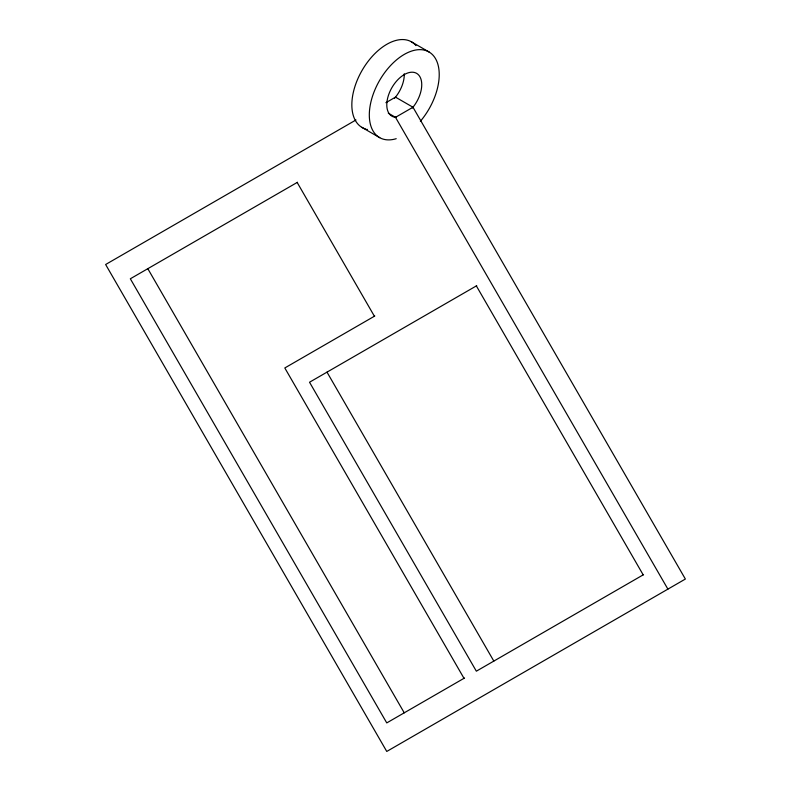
<?xml version="1.0" encoding="UTF-8"?>
<svg xmlns="http://www.w3.org/2000/svg" width="791" height="791" viewBox="0 0 791 791"><rect width="100%" height="100%" fill="white"/><g stroke="black" fill="none" stroke-linecap="round" stroke-linejoin="round"><path stroke-width="1.19" d="M355.98 119.965L105.628 264.51L386.759 751.45L685.372 579.042L412.981 107.24L395.5 97.145L385.889 102.701M388.302 113.172L395.5 117.325L412.981 107.24M297.535 182.246L130.337 278.778L386.759 722.915L464.544 678.006M374.815 315.995L284.809 367.963L464.001 678.322M476.716 285.699L309.528 382.231L476.35 671.183L643.548 574.652M411.3 41.745L429.295 52.137M361.764 127.302L379.759 137.693M395.5 117.325L667.901 589.137M476.35 285.907L643.182 574.859M297.169 182.454L374.4 316.232M326.999 372.136L493.831 661.098M147.818 268.693L404.241 712.82M396.469 117.325A24.719 14.268 -60 0 1 390.596 90.085A24.719 14.268 -60 0 1 417.757 74.146A24.719 14.268 -60 0 1 412.338 108.011M404.26 73.79A24.719 14.268 -60 0 1 394.531 98.302M365.6 129.002A49.428 28.535 -60 0 1 361.873 70.765A49.428 28.535 -60 0 1 414.237 43.831M414.682 44.237A49.428 28.535 -60 0 1 415.117 44.672M415.542 45.117A49.428 28.535 -60 0 1 415.947 45.581M367.39 129.447A49.428 28.535 -60 0 1 366.787 129.319M396.212 138.692A49.428 28.535 -60 0 1 373.916 92.28A49.428 28.535 -60 0 1 429.464 52.246A49.428 28.535 -60 0 1 420.397 121.26"/></g></svg>
